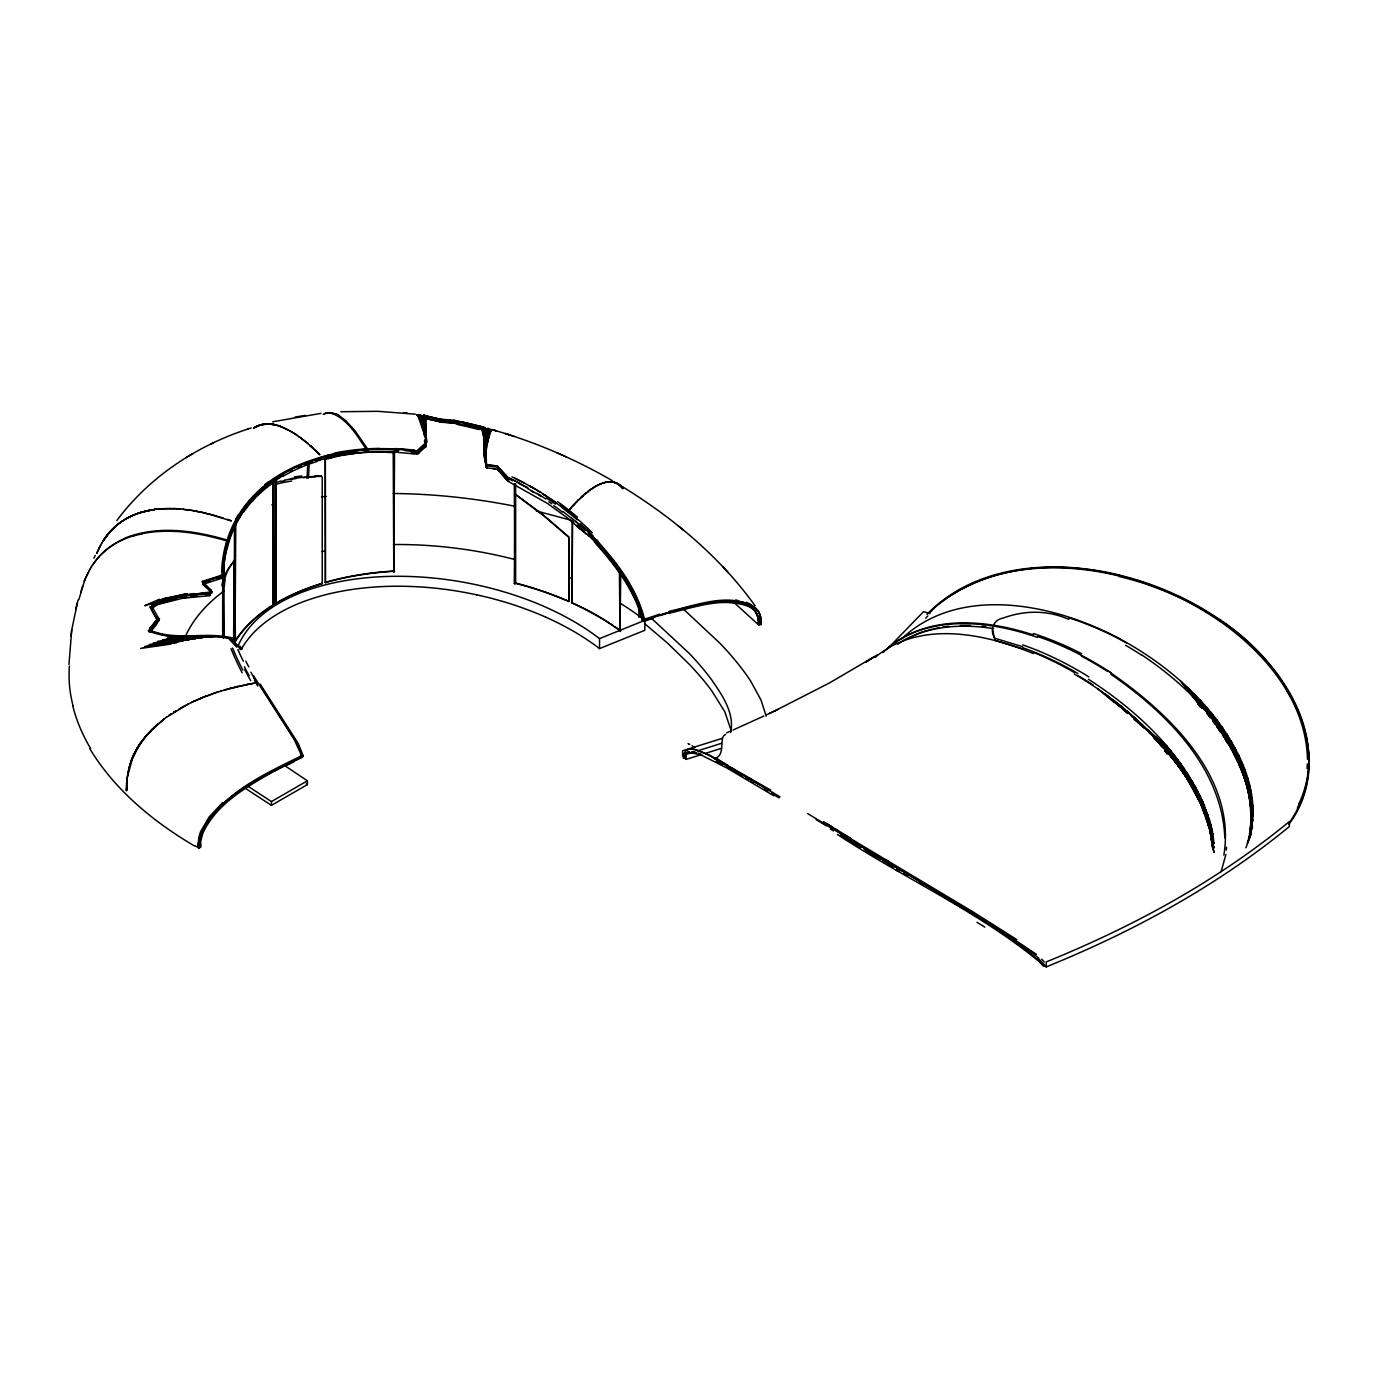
<?xml version="1.0" encoding="UTF-8"?>
<svg xmlns="http://www.w3.org/2000/svg" width="1378" height="1378" viewBox="0 0 1378 1378"><rect width="100%" height="100%" fill="white"/><g stroke="black" fill="none" stroke-linecap="round" stroke-linejoin="round"><path stroke-width="1.5" d="M398.483 452.552A214.52 160.985 13 0 1 414.416 454.034L418.412 453.62A125.295 84.575 44.6 0 1 426.078 446.627L425.819 419.015M211.678 593.47L211.678 591.765L164.86 598.362L144.793 605.734L159.366 599.258M152.855 607.595L158.263 604.374L182.706 598.241L209.887 595.658L209.887 590.938L203.324 585.013L202.325 581.378L220.308 575.642L222.22 574.213L222.254 571.698M418.412 453.62L418.43 451.605L426.181 444.526L425.354 417.224L426.233 416.053L440.219 419.153L454.947 420.324L454.361 423.27L439.634 422.081L439.237 421.082L444.25 421.616M222.702 802.496L209.06 817.102L200.585 831.726A30.161 18.258 -56.3 0 0 198.828 837.497L198.019 846.109L199.173 848.073L201.584 837.824A28.197 17.587 -55.8 0 1 203.169 832.501C217.173 803.064 247.609 786.338 274.773 770.836M1245.901 847.797L1251.379 833.277L1247.331 843.336L1252.481 826.404L1248.537 838.823C1262.351 797.087 1241.647 753.318 1217.015 720.091C1191.247 686.33 1157.382 659.201 1120.125 639.048M758.623 620.927L760.897 624.544L758.692 624.923L760.156 620.755L758.141 620.289L757.642 616.672A27.663 19.688 -45.1 0 0 756.505 613.554M992.711 629.763L994.348 638.117M68.952 664.523L71.742 629.798L77.995 600.067M293.703 761.345L302.316 757.366L301.369 754.679M689.379 751.716L686.037 753.68L685.124 758.279L683.471 758.244C683.281 730.943 734.818 774.04 744.327 775.676M307.036 478.39L307.759 464.179M418.481 415.295L417.534 415.622L418.326 416.793L419.48 414.692L419.136 418.309L420.014 414.744L419.98 420.152L420.548 415.036L422.305 417.31L423.649 430.866L423.666 415.26L425.63 438.187L418.326 416.793L418.981 414.881L416.759 414.795L420.014 414.744L422.288 416.845L424.424 415.381L426.663 442.355L417.276 451.915L416.879 453.948L423.89 447.35M308.465 478.045L309.189 463.835M1226.351 850.071L1226.472 847.16M319.61 454.706L317.181 452.191M426.06 446.61L426.181 444.526M638.152 604.684L642.82 619.721L644.06 620.444C671.844 611.04 700.42 601.824 730.013 601.204C743.827 599.912 763.963 606.647 760.622 624.045L758.313 624.596L757.952 617.361L755.333 611.419L748.667 605.493M152.717 608.318L152.837 606.527L157.299 601.531L182.206 595.279L209.818 592.643L209.869 593.66L182.327 596.295L157.505 602.548L151.167 606.854L157.299 601.531M240.805 685.934L254.792 683.144L251.141 683.643M1307.085 768.493L1307.36 763.912M231.142 520.746L227.181 519.368M758.692 624.923L758.176 622.701L760.604 622.15L760.156 620.755M227.456 543.121L228.214 540.348C198.794 531.667 166.945 526.344 136.732 534.216A120.334 91.895 34.3 0 0 130.927 535.921A117.785 89.915 34.2 0 0 125.346 537.937M228.007 542.277L228.214 540.348M426.767 417.379L424.045 415.243L424.631 434.363L423.304 415.433L422.305 417.31L422.684 427.68L421.702 416.311L422.96 415.76L422.305 417.31L424.872 423.632L424.424 415.381L440.15 419.325L462.405 422.081A303.315 194.522 19.1 0 1 479.682 426.25L483.902 427.301L486.52 430.591C491.257 442.166 481.732 453.758 487.002 465.351L486.434 467.349L484.608 457.996M127.258 778.26L126.552 790.61L127.052 778.139L132.099 759.674A81.319 61.528 -34.3 0 1 135.165 753.111M70.898 636.36L71.742 629.798M198.001 844.731L200.154 836.739A30.919 18.775 -56.3 0 1 202.256 830.951C222.53 792.626 265.282 773.713 302.368 755.351M760.897 624.544L760.449 622.288M127.138 778.277L127.62 775.848M1249.519 834.258L1253.239 812.417L1249.519 834.258L1253.102 819.445M210.903 592.023L211.213 590.266L202.325 581.378L203.393 584.186L221.014 578.553L223.977 575.797L223.977 574.213L220.893 576.607L203.083 582.308M1225.903 854.498L1221.115 871.671M127.499 775.866L128.912 768.631A87.262 66.178 -34.2 0 1 131.099 761.758M200.688 839.047L201.154 836.48M426.836 418.843A224.993 134.596 33 0 1 439.668 421.702L453.31 422.874L453.827 420.273M78.856 599.654L84.713 580.155M127.827 773.334L128.343 770.974M75.773 609.042L77.237 602.927M485.177 455.894L485.004 436.085L486.52 430.591L484.315 427.731L486.882 429.729L488.174 439.668L490.878 431.073L488.225 428.472L484.884 429.368C483.161 423.339 489.121 441.115 487.605 442.304L486.52 430.591L487.898 428.472L490.361 432.175L488.225 428.472L490.878 431.073M583.48 531.684L567.305 517.835L547.342 503.349L507.793 481.146L497.045 469.071L486.589 467.848L485.383 433.915L483.385 427.077L478.287 425.699L482.197 428.558M486.589 467.848L487.071 465.867C481.611 453.465 486.262 439.616 481.611 427.163L477.546 428.61L481.732 429.591L483.644 436.24L484.04 455.894L486.589 467.848L486.331 463.869M1223.871 855.135C1236.841 776.003 1166.529 710.738 1107.12 670.397M730.667 732.545C734.818 713.012 722.055 694.908 711.53 679.647A434.466 250.848 0 0 0 708.189 675.254A470.156 271.449 0 0 0 704.675 670.828A505.64 291.929 0 0 0 700.989 666.418A539.487 311.462 0 0 0 697.147 662.008A575.642 332.339 0 0 0 689.086 653.241L651.846 618.688M479.699 426.233L479.027 428.816L483.006 429.867M200.861 843.164L199.19 846.712L198.019 846.109L200.344 845.11L198.863 843.853M497.045 469.071L497.561 467.108L487.071 465.867M80.837 592.282L82.611 586.063M488.105 439.72L488.639 437.739M201.808 833.914L202.652 831.296M759.95 616.827L759.089 622.322L760.604 622.15L758.141 620.289M201.739 833.156L202.221 831.812M209.869 593.66L211.213 590.266M84.161 580.999L89.897 569.355M96.822 553.319L100.628 545.395L99.095 547.962M1297.318 808.249L1299.23 804.011M158.556 619.652L149.41 632.295L148.462 630.797L157.815 618.05M1298.731 804.27C1332.492 732.252 1275.839 655.239 1216.498 617.413A424.338 350.753 -62.6 0 0 1200.961 607.767M232.314 637.928C205.632 631.469 177.607 640.891 151.735 630.935L151.373 628.506L157.85 618.86L150.047 627.834L150.736 631.779C176.487 641.7 204.34 632.812 230.953 638.582M439.634 422.081L440.219 419.153M93.859 558.159L95.237 555.437M132.891 757.435A81.319 61.752 -34 0 1 134.923 753.077L136.06 750.924M100.508 545.533L101.886 542.88M240.013 517.181L238.842 519.161A192.093 141.676 15.1 0 0 232.675 531.581A200.31 147.877 16.1 0 0 227.525 547.083M89.346 570.182L91.396 566.858M152.493 608.628L154.646 605.028L153.836 603.392L170.51 597.621L187.115 593.66L164.86 598.362L149.272 604.511L170.51 597.621L194.022 593.573L153.836 603.392L151.632 607.009M101.886 543.087L103.333 540.538A130.686 95.065 41.2 0 1 108.07 533.958A124.209 90.328 41.2 0 1 113.461 528.17A119.714 87.055 41.4 0 1 148.945 510.36M426.646 419.446L427.266 416.432L424.424 415.381M241.098 513.426L242.356 511.479M90.827 567.684L92.963 564.429M242.494 512.358L241.512 513.822A191.749 141.038 14.2 0 0 238.101 519.282M92.412 565.273L96.339 559.847A121.04 92.274 34.3 0 1 101.92 553.525M1289.636 822.253C1341.087 748.736 1280.214 655.859 1213.829 616.397C1134.266 565.411 1018.962 543.173 938.607 604.012M1288.826 824.233C1304.742 803.563 1311.391 776.572 1308.445 750.769M116.768 520.608C149.203 476.96 196.572 445.731 247.988 428.989M515.63 483.988L515.63 583.428L514.304 583.514L515.045 483.661L514.872 583.152L516.647 583.617A269.675 155.697 0 0 1 549.322 593.815A273.481 157.884 0 0 1 559.175 597.587A268.486 155.008 0 0 1 564.015 599.585L569.08 601.394L569.08 537.11L542.863 514.649L515.079 494.082L544.31 516.25L568.769 537.334L568.769 601.618M155.473 623.614L159.486 618.446L156.162 625.009L152.062 629.832L151.373 628.506M233.537 561.053L234.105 560.381L233.623 641.304M202.6 583.566L204.581 581.223L221.169 576.107L223.15 574.126M145.672 736.593L154.284 727.205M212.401 815.345L213.59 813.933M571.353 507.586L567.581 511.548L578.002 500.214M150.805 731.046L145.758 736.73A79.011 59.96 -34.1 0 0 135.096 753.111M571.129 507.517L576.538 501.971M925.723 618.171L927.825 615.88M573.093 505.674L574.815 503.848M926.912 614.381C976.158 563.723 1054.79 559.192 1119.883 575.177M152.424 729.014L148.876 732.717A79.562 60.735 -33.7 0 0 135.75 750.855M223.047 575.866L217.362 578.846M928.341 613.589C977.639 564.567 1054.704 560.209 1118.919 575.952M900.885 639.564C952.611 589.646 1034.258 600.825 1094.821 626.869A458.512 353.526 86.1 0 1 1120.159 638.91M576.538 502.074L578.226 500.283M152.596 729.203L166.6 716.956M578.002 500.317L583.17 495.753L581.327 497.148M578.226 500.386L581.55 497.217M883.005 652.621L885.227 650.485M929.53 612.607L933.561 608.714M886.709 649.658L923.587 611.643L929.943 613.606M156.196 725.414L154.37 727.343A84.971 64.404 -34.1 0 0 149.013 732.889M221.824 805.441L226.612 801.186M419.274 450.64L421.857 448.263M154.887 624.303L159.331 620.221L157.712 620.617M581.327 497.045L584.565 494.168M156.265 725.483L158.16 723.657M886.381 649.469C924.759 616.035 981.136 619.876 1026.748 633.914A436.206 308.224 73.3 0 1 1037.548 637.394M582.946 495.684L586.391 492.911M886.054 649.658C926.137 614.002 985.77 619.222 1033.259 634.913M874.927 657.564C919.384 619.79 984.254 633.294 1033.466 653.568M158.332 723.881L164.413 718.593M584.565 494.271L587.958 491.653M586.373 493.014L587.958 491.774M265.661 487.416L268.589 485.142M686.382 750.097L689 748.874L694.598 749.322L709.756 755.265L770.595 790.076M231.814 796.897L233.64 795.485M587.734 491.584L590.817 489.293M587.734 491.705L592.557 488.329M270.071 481.732L268.262 483.092A178.658 130.738 12.8 0 0 247.627 503.073M572.111 603.116L572.421 520.918L572.111 603.116L575.418 604.632A278.563 160.83 0 0 1 586.683 610.178L588.251 611.005A283.11 163.448 0 0 1 606.217 621.375M166.755 717.163L188.683 703.658M168.857 715.354L171.148 713.787M590.817 489.414L595.296 486.417M198.07 847.453L199.793 846.281M194.815 845.627L198.535 847.814L200.413 846.54M199.173 848.073L200.878 846.902L200.757 844.249M273.74 481.077L276.1 479.992L276.1 604.098L274.773 604.201L275.514 479.665L276.1 604.098M592.54 488.449L594.039 487.364M874.031 656.944L865.591 662.267L873.084 657.564M897.75 644.249L901.505 641.838M173.559 712.323L175.988 710.859M173.645 712.46L176.04 710.962M877.39 654.86L829.349 683.006L774.557 711.031L778.122 709.291M192.558 453.758L186.047 457.668M593.815 487.416L596.95 485.676M729.72 731.494L726.654 732.838M274.773 480.078L276.1 479.992M235.759 524.381L235.018 642.234L235.173 524.036M393.212 452.018L394.539 451.915L393.798 571.991L393.212 452.018L394.539 451.915M274.773 604.201L275.514 603.771A179.674 103.729 0 0 1 290.293 595.916A177.9 102.713 0 0 1 295.994 593.281A182.361 105.279 0 0 1 307.949 588.423A184.084 106.278 0 0 1 322.245 583.6L322.228 477.201M393.212 571.646L394.539 571.56M178.503 709.481L183.463 706.483M514.304 583.514L515.63 583.428M620.737 572.352L619.411 572.438L619.997 631.434L620.737 574.454M300.387 756.16L303.298 755.867L298.199 743.552L260.166 684.039M307.397 780.809L307.397 784.599L271.432 805.355L271.432 801.583L307.397 780.809L284.798 765.668M619.411 631.09L620.737 631.003M902.797 641.097C929.995 625.302 963.033 623.838 993.452 628.592M903.71 640.305L918.609 633.225M595.279 486.537L598.155 484.867M181 708.034L194.126 701.04M596.708 485.728L598.379 484.935M282.679 766.736L285.384 765.376M598.138 484.987L601.152 483.695L599.757 484.401M598.362 485.073L599.774 484.281M769.269 713.528L775.452 710.583L766.616 714.769M211.006 443.957L214.227 442.441M191.508 702.556L196.916 699.783M763.946 716.009L732.993 730.047M260.528 686.072L295.684 740.623L302.678 756.298C264.266 777.14 205.288 798.413 198.535 847.814M194.246 701.281L202.773 697.612L196.951 699.886M668.967 611.332C696.648 605.614 732.493 589.973 757.452 609.972A30.936 22.186 -42.1 0 1 759.278 612.952A30.867 22.255 -40.2 0 1 760.501 616.362L761.018 620.134L759.02 621.03L758.089 616.362M1046.229 966.908C1133.284 931.562 1216.567 886.312 1289.377 826.524L1289.377 821.564C1216.567 881.352 1133.284 926.567 1046.229 961.93L1046.229 966.908L1041.906 963.584M599.533 484.333L602.496 483.196M199.758 698.56L205.58 696.217M644.835 620.307L599.533 638.617L599.533 648.59L644.835 630.28L644.835 620.307A334.906 193.351 0 0 0 627.283 607.75A336.335 194.177 0 0 0 619.755 602.978M202.687 697.475L217.776 691.911M205.701 696.458L211.695 694.236M204.667 582.963L210.024 581.034M489.397 430.677L492.308 429.643L496.476 430.901L492.756 429.815L489.397 430.677L488.535 428.696L491.843 429.815L489.121 429.798L492.308 429.643M920.039 632.726L922.915 631.71M653.516 618.154L643.853 621.461L643.095 620.668L643.026 618.705L643.784 619.48L659.786 614.14M211.592 693.995L221.014 691.05M247.696 429.092L251.158 427.938M153.957 604.89L159.659 603.03M602.255 483.247L603.822 482.765M602.479 483.316L603.788 482.886M642.096 619.997L644.783 620.169L642.096 619.997C635.947 594.366 620.152 572.214 603.461 552.285A280.061 266.23 -33 0 0 596.312 544.155M721.865 738.47L682.644 750.752L682.644 755.73L686.037 759.381L701.833 754.507M721.469 743.345L697.888 750.769M721.469 748.306L705.777 753.284M693.926 751.975L686.037 754.421L686.037 759.381M924.38 631.262L927.308 630.366M220.945 691.015L247.73 684.349M668.916 613.331C695.253 607.164 725.328 595.658 751.527 607.784M158.659 603.891L176.728 598.724M224.114 689.965L230.643 688.139M320.023 457.823L322.521 457.117M603.598 482.696L607.612 482.059A103.264 40.875 -72.6 0 1 610.316 481.887M928.806 629.97L931.804 629.195M230.643 688.259L234.053 687.433M484.884 429.368L487.571 428.679L489.845 433.588L487.898 428.472M164.189 601.824L170.321 600.291M280.423 481.111L275.617 482.662M233.967 687.295L237.326 686.468M272.637 421.806L320.971 413.366M366.755 452.105L368.202 451.76M237.326 686.571L240.719 685.693M933.319 628.85L939.469 627.61M604.908 482.334L606.182 482.059A105.331 41.736 -72.7 0 1 609.868 481.663M693.461 606.044L696.079 605.493M284.436 480.216L287.175 479.682A187.029 100.611 25.2 0 1 291.326 478.907M180.621 597.966L184.514 597.208M247.627 684.332L251.244 683.677M142.21 533.613C170.717 527.981 200.137 533.028 227.646 541.175A214.847 158.453 17.4 0 0 222.53 574.04M337.524 455.894L339.556 455.515M143.553 511.841A123.589 89.846 41.5 0 1 149.048 510.566L151.821 509.894M140.677 512.599A122.9 89.312 41.4 0 1 148.876 510.549L154.715 509.464A127.413 92.636 41.5 0 0 148.979 510.411M760.983 623.132L758.176 622.701M758.038 624.113L760.26 623.717M295.202 417.052L305.451 415.381M606.406 482.128L607.646 481.938M418.43 451.605L411.574 451.777M942.604 627.093L948.942 626.284M708.413 603.323L710.738 603.013M180.811 598.173L186.926 597.346M191.008 596.795L197.123 595.968M148.462 630.797L172.009 637.101L193.299 635.964L167.169 638.393L216.088 636.326L193.299 635.964L157.867 641.304L216.088 636.326L231.521 638.255M170.975 644.043L140.711 648.435L181.741 638.083L209.18 636.929L187.442 636.963L162.466 639.788L202.411 637.687M358.452 452.914L354.18 453.362A198.518 145.792 12.5 0 1 358.435 453L362.776 452.535A195.745 143.846 12.5 0 1 375.936 451.915M190.974 596.433L197.261 595.83M205.649 595.02L209.835 594.624L209.887 595.658M157.505 509.119L166.841 508.534M157.54 509.223L160.554 508.964M303.108 477.58L309.24 477.184M719.574 602.1L738.022 602.548M160.503 508.844L163.724 508.637M340.866 411.729L377.761 411.316L415.329 414.158M481.611 427.163L483.385 427.077L478.166 426.715M163.603 508.775L169.994 508.516M960.345 625.509L970.388 625.526M166.721 508.671L176.453 508.603M440.615 420.135L454.964 421.341A295.323 189.165 19 0 1 464.179 423.39M414.778 451.123L416.862 451.14A127.482 86.108 43.9 0 1 424.682 443.974L424.579 440.047M169.873 508.637L173.094 508.706M416.845 453.155L414.399 453.086A218.671 164.43 13 0 0 411.178 452.621M395.486 449.452L392.299 449.314A205.873 152.407 12.6 0 0 379.708 449.159M173.06 508.585L176.47 508.723M179.795 508.947L176.332 508.74L183.136 509.154M407.492 413.331L403.599 413.021L406.631 413.262M982.342 626.318L985.787 626.663M735.645 600.05L737.351 600.24M183.016 509.274L186.564 509.653M183.033 509.395L189.923 510.256M691.911 751.647L696.803 752.612M186.426 509.671L193.523 510.583M735.335 601.583L738.436 602.048M189.906 510.153L204.34 512.754M197.088 511.221L193.42 510.704L200.585 512.185M739.573 602.806L747.582 605.235M453.31 422.874L457.565 423.752M458.96 424.235L454.361 423.27L454.344 422.254A300.266 192.679 18.9 0 1 457.41 422.891M234.863 526.499L235.328 641.442A191.197 110.395 0 0 1 241.512 632.76L242.494 631.555A186.047 107.415 0 0 1 250.038 623.321A182.774 105.52 0 0 1 265.661 610.299L268.589 608.284A180.931 104.452 0 0 1 273.12 605.338L272.758 481.645L273.12 605.338M200.585 512.082L211.799 514.735M276.375 425.13L274.274 424.648A129.05 56.98 69.3 0 0 270.674 424.097M536.404 510.962L572.352 520.591M204.237 512.995L207.94 513.891M1068.673 619.342C1047.676 609.972 1024.595 610.213 1003.167 618.067C993.193 619.704 989.37 630.228 994.864 638.272L1022.665 646.713M207.923 513.787L231.142 520.867M301.644 755.437L303.298 755.867M211.781 514.631L219.395 516.939M276.341 425.01L278.253 425.664M276.134 425.079L280.165 426.284M492.756 429.815C534.561 441.683 574.781 458.977 612.4 480.698M509.36 434.845L505.054 433.484L514.252 436.43M219.291 516.957L223.27 518.162M477.666 427.593L481.559 428.868M332.287 413.469C348.445 419.997 357.522 436.499 366.841 450.244L368.288 449.9L354.973 430.711L345.861 420.772L338.885 415.45M278.218 425.544L280.147 426.164M301.024 755.747L302.678 756.298M725.638 734.491C718.196 736.73 726.619 755.799 714.338 758.52L748.254 778.002A475.651 2.188 31.1 0 0 759.829 785.064M1022.855 648.883L995.226 640.477L994.864 638.272M698.698 753.198L700.73 753.921M746.394 602.255L747.703 602.754M281.904 427.094L279.958 426.37L290.224 430.952M281.87 426.973L284.092 427.852M569.08 601.394L567.495 600.705A271.035 156.489 0 0 0 562.706 598.672L559.468 597.363A273.223 157.747 0 0 0 551.183 594.159A271.638 156.834 0 0 0 546.239 592.368A273.223 157.747 0 0 0 534.337 588.389L530.875 587.321A267.866 154.646 0 0 0 515.079 582.894M545.826 617.189L542.243 615.621A277.667 160.296 0 0 0 527.516 609.731A274.239 158.315 0 0 0 519.988 606.975A265.782 153.44 0 0 0 488.673 597.621A254.861 147.119 0 0 0 476.599 594.814M556.66 452.656L566.341 456.945M283.868 427.817L286.107 428.782M512.823 480.801L507.121 477.666A223.736 187.287 -35.5 0 0 499.577 468.658L496.7 466.47M748.96 603.288L755.902 608.215A31.591 22.634 -42.8 0 1 757.969 611.143M285.866 428.747L287.933 429.902M424.82 415.674L427.008 416.845M718.748 762.551L722.572 764.601M287.916 429.781L292.119 432.261M748.719 605.786L754.162 609.92L756.539 613.52M275.617 603.805L280.423 600.619A176.728 102.041 0 0 1 284.436 598.465L287.175 597.053A176.746 102.041 0 0 1 295.581 593.108M726.55 766.788L730.702 769.131M514.304 484.091L514.89 583.859M736.524 772.455L742.604 776.003M306.192 783.893L307.397 784.599M271.432 801.583L247.851 786.132M271.432 805.355L243.975 787.424M290 430.901L296.614 434.828M745.739 777.847L748.943 779.724M750.579 780.706L753.869 782.67M903.606 873.015L906.862 874.944M919.781 882.626L922.967 884.538M748.271 777.743L780 796.88M748.254 778.002L769.251 790.627M882.299 860.303L893.788 867.175M896.734 868.691L900.265 870.793M903.779 872.894L907.292 874.996M944.912 897.595L949.476 900.316M1074.289 673.945C1108.36 693.909 1139.606 719.006 1165.357 749.029C1187.147 776.934 1211.848 806.612 1213.811 843.474L1209.695 831.434L1214.052 848.004L1210.918 838.289L1214.104 852.5L1211.71 845.076M873.91 853.809L822.011 822.477M874.668 854.498L994.279 926.119L1036.359 954.334M958.451 905.673L962.843 908.326M869.156 852.448L872.446 854.412M875.736 856.375L880.663 859.321M860.974 847.522L847.935 839.684M864.247 849.485L867.52 851.449M843.904 834.62L972.868 911.805L1016.757 939.572M848.021 838.496L980.344 917.662L1029.452 950.527M764.153 788.836L767.718 790.989M954.61 903.296L957.813 905.225M841.476 835.774L844.714 837.738M837.445 834.465C905.587 879.371 982.135 913.114 1044.558 966.064L1042.957 965.806L1037.462 959.501M536.938 493.272L539.952 495.098M968.596 911.788L974.229 915.181M771.318 793.177L779.138 797.914M830.297 829.005L833.466 830.934M773.902 795.829L726.637 767.873L701.368 755.11L687.76 751.923L684.401 753.8L683.471 758.244M622.115 486.503C673.015 517.766 720.108 556.936 755.041 605.734M981.498 919.608L985.046 921.779M538.367 494.788L541.141 496.493M509.326 481.301L506.536 479.561A221.152 185.444 -35 0 0 501.609 473.532M292.102 432.141L294.255 433.588M982.032 920.039L984.891 921.813M986.286 922.692L989.06 924.431M606.217 621.375L607.629 622.27A278.563 160.83 0 0 1 617.241 628.781L620.272 630.504A281.698 162.638 0 0 0 614.933 626.697M993.125 927.015L995.76 928.703M1088.413 679.216C1136.988 710.548 1181.876 752.285 1204.716 806.388L1180.963 769.182L1202.753 801.703L1176.054 762.396L1200.617 797.018L1170.852 755.678L1198.326 792.333L1165.357 749.029L1195.863 787.665L1159.587 742.466L1193.262 783.014L1153.575 735.99L1190.489 778.363L1165.426 750.063M294.237 433.467L296.632 434.931M1141.845 654.963C1199.36 693.461 1257.029 755.385 1250.259 829.659L1252.912 805.32L1250.793 824.991L1252.137 798.172L1251.103 820.306L1250.914 790.989L1251.19 815.569L1249.26 783.789L1251.086 810.815L1247.193 776.589L1250.759 806.027L1244.713 769.389L1250.225 801.221L1241.854 762.206L1249.501 796.398L1238.598 755.058L1248.571 791.575L1234.981 747.944L1247.452 786.735L1231.002 740.882L1246.143 781.894L1226.678 733.871L1244.644 777.037L1239.408 765.479M1110.926 674.307C1165.771 712.185 1221.907 767.219 1224.818 837.91M1008.145 936.816L1031.364 953.989M301.317 756.677L302.316 757.366M296.408 434.897L303.298 439.823M553.784 505.657L556.66 507.707A288.105 256.015 4.9 0 1 562.293 511.961M1220.271 621.478C1265.469 653.155 1306.189 701.626 1307.446 759.295M298.595 436.43L301.041 438.083M300.817 438.049L305.365 441.718M496.132 468.468L498.974 470.656M303.281 439.703L307.88 443.458L305.365 441.615M645.3 624.182L667.417 643.009L689.086 664.075A575.642 332.339 0 0 1 697.147 672.843A539.487 311.462 0 0 1 700.989 677.253A505.64 291.929 0 0 1 704.675 681.662A470.156 271.449 0 0 1 708.189 686.089A434.466 250.848 0 0 1 711.53 690.481L724.845 711.823L731.27 730.926M751.716 607.681L755.592 611.556A28.438 20.308 -44.4 0 1 758.003 616.414M733.113 601.686L758.313 624.596M677.942 525.604L683.522 530.22M496.907 468.055L499.456 470.156M1097.801 688.845L1114.32 702.573M572.111 521.142L573.782 522.52M760.156 619.394L761.018 620.134M683.23 608.955L720.091 643.388A619.652 357.763 0 0 1 726.55 650.347A594.951 343.501 0 0 1 730.719 655.032A553.181 319.386 0 0 1 734.732 659.752A526.706 304.09 0 0 1 738.608 664.506A469.743 271.208 0 0 1 744.086 671.637L745.825 674.031A399.344 230.557 0 0 1 750.7 681.18L761.052 700.058L766.168 716.147M1128.151 713.459L1105.38 694.185L1119.763 706.656M1131.39 716.216L1167.166 746.514L1134.128 719.058L1170.887 750.976L1135.403 719.643M508.361 479.372L497.561 467.108M307.673 443.527L312.582 447.592L310.222 445.576M1122.967 709.429L1127.755 713.58M1127.342 712.529L1112.821 699.714L1122.312 708.292M126.552 790.61L126.673 782.997L126.414 790.49M579.793 527.481L584.668 531.908M309.998 445.662L314.752 449.986M309.998 445.542L314.976 449.917M1139.709 724.018L1142.862 726.878M1149.2 732.596L1174.487 755.471L1146.513 729.72M1127.876 712.564L1120.107 705.398L1127.927 712.788M1134.094 718.282L1143.413 726.861M416.759 414.795L418.016 415.967M1134.18 718.679L1143.568 727.532M1154.506 737.867L1177.966 760.001L1153.352 736.369M497.441 466.091L509.033 478.424M314.976 449.814L319.834 454.637M314.752 449.883L317.164 452.311M1145.669 728.979L1127.204 711.255L1143.74 727.532M1160.31 745.274L1163.359 748.202M1037.841 957.641L1044.731 965.513L1043.422 963.618M1154.247 737.902L1181.308 764.549L1154.764 737.936M590.525 534.354C614.399 558.434 636.567 586.683 644.783 620.169M1144.429 727.584L1134.111 717.249L1142.999 726.395M1153.386 737.092L1184.512 769.131L1140.829 723.364L1151.043 734.388M728.084 572.421L723.192 567.15M1041.751 959.157L1044.248 962.016M1153.972 737.54L1161.275 745.412M1165.65 750.132L1187.578 773.747L1147.306 729.617L1162.636 746.928M1197.568 704.003L1200.204 706.914M322.228 583.6L322.004 583.342A185.823 107.277 0 0 0 315.545 585.409A186.771 107.828 0 0 0 309.24 587.596L306.14 588.75A182.154 105.159 0 0 0 295.684 593.057M599.327 545.464C618.584 567.236 636.55 591.937 643.25 620.668M422.288 416.845L421.117 415.553L420.858 422.323L420.548 415.036M325.294 582.377L325.518 582.636A187.804 108.431 0 0 1 331.461 580.982A189.251 109.258 0 0 1 337.524 579.466L339.556 578.984A193.575 111.756 0 0 1 354.18 575.97L362.776 574.557A199.965 115.442 0 0 1 375.918 572.817A205.167 118.456 0 0 1 387.115 571.767A214.658 123.934 0 0 1 393.901 571.302L393.85 571.009A213.831 123.452 0 0 0 387.046 571.474A202.704 117.027 0 0 0 354.025 575.694A193.643 111.807 0 0 0 331.254 580.724A190.285 109.861 0 0 0 325.294 582.377L325.294 458.323L325.518 582.636M603.874 549.426C621.444 570.234 637.893 593.539 644.06 620.444M607.56 556.04L609.696 558.641M1202.339 708.344L1180.963 681.387L1201.84 708.206M1217.032 726.878L1226.386 738.677M1222.717 735.025L1229.245 743.414L1220.426 731.546M611.815 561.294L617.981 569.51M615.914 566.944L614.554 565.135A259.047 244.095 -63 0 0 613.055 563.464M1204.027 709.532L1187.647 687.501L1202.822 708.292M1206.56 712.908L1210.332 717.99M1212.864 721.383L1215.379 724.776M1225.61 739.486L1231.949 748.151L1225.834 739.383M238.807 645.955L240.685 648.538M617.241 568.769L618.567 570.613M1209.953 716.577L1194.071 693.771L1209.522 716.388M1220.942 732.373L1217.291 727.102L1220.839 732.545M1227.35 742.484L1234.481 752.939L1223.061 735.352M619.979 572.352L623.872 578.174M1219.651 730.064L1200.238 700.179L1215.12 723.553M1225.421 739.745L1227.695 743.345M1231.14 748.736L1236.858 757.728L1231.364 748.616M625.767 581.171L636.498 600.929M1223.681 735.852L1206.129 706.707L1220.994 731.925M1225.886 739.504L1229.176 744.964M1223.13 735.525L1226.317 740.933M1232.69 751.733L1239.063 762.534L1211.727 713.339L1227.936 743.155M1287.345 691.308L1289.963 695.769M253.483 675.685L294.461 740.038L302.058 756.591M240.185 646.265L241.891 649.296M1234.016 754.334L1241.096 767.374L1217.015 720.091L1242.956 772.197L1222.01 726.947L1237.668 761.621M150.047 627.834L151.735 630.935M486.158 431.641L483.902 427.301L485.779 432.916L487.002 445.249L486.279 433.588M238.876 646.954L240.237 649.675M1294.734 704.795L1296.87 709.343M1298.851 713.907L1300.66 718.506M1208.041 824.544L1213.346 838.909L1200.634 803.718L1185.58 776.038L1206.491 811.056L1189.851 782.911L1208.11 815.742L1193.796 789.835L1209.54 820.41L1197.396 796.777L1210.78 825.06L1200.634 803.718L1211.83 829.694L1203.494 810.677L1212.692 834.31L1205.974 817.619L1213.811 843.474M1304.191 729.238L1305.052 732.321M1207.972 820.668L1209.178 825.198M425.216 440.426L426.25 444.526L425.027 434.363M1306.172 736.937L1306.792 740.02M482.8 429.988L484.367 438.48M393.85 451.829L393.901 452.105A210.266 156.351 12.8 0 0 387.097 451.984A198.518 145.792 12.5 0 0 364.929 452.484M1307.119 741.553L1308.256 749.236M426.663 442.355L424.045 415.243M685.107 754.076L685.211 755.506M150.736 629.16L150.908 632.295M486.176 463.197L486.365 466.832M643.784 619.48L643.853 621.461M424.476 436.137L423.58 417.207L426.233 416.053L426.749 417.034A224.872 134.097 33.2 0 1 440.615 420.187M638.892 608.318L638.892 617.361M620.152 574.109L620.152 630.659M619.876 572.49L619.997 631.434M393.953 451.588L393.798 571.991M275.359 480.422L275.359 604.529M235.328 641.442L234.863 524.381A189.682 139.574 14.5 0 1 235.672 522.813M234.432 526.568L234.432 641.89M234.105 560.381L234.105 641.407M224.011 568.528L224.011 636.843M223.598 637.945L223.098 586.15L223.098 637.928M223.27 575.16L223.27 637.273M222.685 576.9L222.685 636.929M1205.027 611.591A416.053 343.863 -62.8 0 1 1220.219 621.547M1205.044 611.574A431.762 356.799 -63.2 0 0 1189.025 602.479A442.958 366.014 -64.1 0 0 1177.949 596.932A450.399 372.181 -64.5 0 0 1148.959 585.168M1200.979 607.715A442.252 365.463 -63.4 0 0 1173.367 593.625A452.501 373.955 -65 0 0 1155.97 586.425A452.639 374.213 -66.8 0 0 1138.09 580.293A445.921 368.942 -68.8 0 0 1119.849 575.298M1118.781 576.435A445.215 368.115 -67.5 0 1 1148.994 585.099M1037.617 636.447A450.158 322.331 75.2 0 1 1111.305 672.929M1081.299 656.083A449.039 321.367 75.2 0 1 1106.947 671.052M1033.328 633.553A452.191 323.038 74.9 0 1 1081.713 653.775M1030.882 953.783A68.762 10.163 31.4 0 1 1037.014 959.277M888.655 861.371A435.362 9.181 30.3 0 1 885.589 859.545M855.859 842.613A445.507 11.472 30.2 0 1 840.459 833.311M851.328 838.599A450.365 10.318 30.3 0 1 836.033 829.349M855.325 844.163A456.549 9.181 30.4 0 1 840.546 835.24M826.524 825.887A457.272 11.196 30.2 0 1 816.12 819.565M837.531 830.245A460.338 9.25 30.4 0 1 827.523 824.165M716.198 761.276A471.672 8.096 30.5 0 1 722.089 764.532M731.132 767.735A472.275 8.768 30.5 0 1 734.922 769.837M833.225 827.541A468.244 6.649 30.7 0 1 823.476 821.632M728.29 765.686A473.464 4.013 30.9 0 1 715.923 758.038M895.614 869.862A471.844 3.324 31 0 1 897.078 870.741M977.054 922.313A471.328 1.929 31.6 0 1 984.874 927.118M688.001 743.5A471.862 6.253 30.7 0 1 688.655 743.862M689 744.051A471.862 6.253 30.7 0 1 689.689 744.43M692.032 745.705A471.862 6.253 30.7 0 1 692.669 746.066M693.875 746.721A471.862 6.253 30.7 0 1 694.96 747.324M1077.562 675.358A438.893 300.111 70.7 0 1 1093.322 685.176M1022.872 647.763A449.659 307.173 70.6 0 1 1077.872 673.446M1029.555 950.562A67.866 10.783 30 0 1 1037.944 957.676M826.145 824.819A470.415 6.494 30.7 0 1 807.715 813.606M866.176 850.726A474.566 1.946 31.6 0 1 875.633 856.513M1033.517 652.38A454.757 308.655 70 0 1 1074.495 672.585M1022.7 644.87A451.278 309.378 70.9 0 1 1088.878 676.891M1125.654 645.335A441.494 340.177 86.1 0 1 1141.742 655.239M1068.915 617.826A454.843 350.115 85.8 0 1 1126.394 642.923M128.86 768.631A87.227 66.092 -34.2 0 1 130.996 761.758A83.645 63.629 -33.9 0 1 132.701 757.28M130.135 764.153A83.92 63.819 -33.9 0 1 132.684 757.4M130.772 761.741A80.165 61.097 -33.7 0 1 140.763 742.363M132.753 757.297A79.476 60.494 -33.8 0 1 147.153 734.526M96.822 553.112A151.029 109.827 41.4 0 1 99.216 547.841M103.195 540.641A130.686 95.065 41.2 0 1 107.966 534.096A124.209 90.328 41.2 0 1 113.358 528.291A118.904 86.469 41.4 0 1 140.642 512.53M115.339 526.585A122.384 89.019 41.8 0 0 109.792 532.166L103.316 540.744A130.789 95.099 41.5 0 1 108.19 534.061A123.279 89.656 41.2 0 1 115.494 526.482A119.972 87.245 41.5 0 1 119.49 523.158M119.369 523.295A117.94 85.798 41.7 0 1 138.058 513.426A120.747 87.813 41.6 0 1 143.364 511.841A120.747 87.813 41.6 0 0 138.196 513.339M143.433 511.979A123.589 89.846 41.5 0 1 148.945 510.687M148.858 510.532A127.413 92.636 41.5 0 1 154.594 509.584M253.38 428.179A122.349 54.173 69.2 0 1 270.743 424.321M253.707 428.351A122.022 53.863 69.8 0 1 264.076 424.011M255.033 427.369A121.884 53.983 69.2 0 1 269.227 424.217M254.827 427.438A121.54 53.776 69.2 0 1 267.315 424.269M264.094 424.097A122.935 54.414 69.8 0 1 267.418 423.821M267.246 424.045A126.897 56.154 69.6 0 1 272.482 424.407A130.893 57.842 69.4 0 1 276.151 425.216M267.47 424.028A126.345 55.775 69.2 0 1 272.741 424.493M269.123 423.838A128.688 56.998 69.7 0 1 274.463 424.458M272.723 424.441A130.996 57.893 69.4 0 1 276.392 425.234M622.253 487.45A92.653 36.672 -72.3 0 1 623.08 488.432M620.169 485.934A92.085 36.293 -72.8 0 0 616.397 483.265A95.34 37.74 -72.4 0 0 612.125 481.99A99.474 39.342 -72.3 0 0 609.782 481.938A103.264 40.875 -72.6 0 0 607.388 481.99A110.137 43.562 -72.5 0 0 603.53 483.006M621.047 486.796A92.085 36.293 -72.8 0 1 622.684 488.742M621.185 486.451A92.86 36.758 -72.3 0 1 622.856 488.346M610.006 482.007A99.474 39.342 -72.3 0 1 612.332 482.093A93.377 37.154 -71.8 0 1 623.287 487.915M622.133 487.743A92.447 36.448 -72.8 0 0 615.604 482.868A96.167 38.067 -72.8 0 0 612.366 481.99M620.221 485.831A92.05 36.259 -72.9 0 0 617.43 483.695A93.635 37.085 -72.1 0 0 615.432 482.627A96.701 38.239 -72 0 0 612.142 481.904A99.337 39.29 -72.3 0 0 609.799 481.887M610.109 481.628A99.405 39.359 -72.8 0 1 612.418 481.835M231.762 564.033A190.905 91.826 24.2 0 1 233.967 561.294M226.509 573.041A191.887 92.481 24.7 0 1 231.418 564.825M224.597 579.845A194.815 93.928 27.1 0 1 226.629 573.093M224.304 586.46A197.157 94.427 28.9 0 1 225.079 580.069M221.91 585.684A194.522 93.842 25 0 1 234.553 560.812M268.779 485.28A175.884 128.188 12.2 0 1 273.326 482.007M250.159 502.591A178.675 130.669 12.7 0 1 255.016 497.303M257.565 494.771A178.675 130.669 12.7 0 1 265.799 487.519M243.441 510.894A183.205 134.562 13.7 0 1 246.61 506.622M247.713 505.226A183.205 134.562 13.7 0 1 249.986 502.488M235.173 524.415A189.596 139.764 15.1 0 1 239.393 516.698M240.323 515.2A189.596 139.764 15.1 0 1 241.253 513.718M271.208 606.113A182.568 105.4 0 0 0 246.231 626.663A184.032 106.244 0 0 0 243.045 630.228L242.028 631.434A191.387 110.498 0 0 0 234.863 641.356M248.591 503.814A178.451 130.376 12.5 0 1 250.917 501.092M266.884 486.193A178.451 130.376 12.5 0 1 268.348 485.056M243.062 510.79A181.534 133.132 13.3 0 1 245.146 507.931M237.361 519.73A189.682 139.574 14.5 0 1 238.239 518.197M240.082 515.183A189.682 139.574 14.5 0 1 241.047 513.701M307.415 476.788A201.377 108.604 25.4 0 1 321.746 476.426M295.633 478.166A196.468 106.158 25.6 0 1 307.621 477.046M290.258 479.389A189.217 101.851 25.4 0 1 295.977 478.562M276.995 484.005A187.77 100.405 25 0 1 291.705 481.025M314.839 475.961A204.082 110.171 25.4 0 1 321.35 475.91M309.12 477.029A203.755 109.792 25.3 0 1 315.424 476.805M294.427 476.857A194.419 106.295 26.1 0 1 301.851 475.978M291.051 478.597A188.149 101.369 25.3 0 1 295.357 477.977M280.802 481.49A184.859 99.474 25.2 0 1 284.815 480.612M387.166 452.397A211.058 156.92 12.8 0 1 393.953 452.621M375.97 452.105A201.584 148.738 12.6 0 1 387.132 452.105M339.711 455.825A188.355 137.387 12.1 0 1 354.301 453.706M331.702 457.599A183.722 133.511 11.9 0 1 337.748 456.342M325.931 459.27A182.206 131.961 11.7 0 1 331.857 457.875M332.666 455.326A188.321 138.851 12.6 0 1 338.816 454.085M340.9 453.706A188.321 138.851 12.6 0 1 345.086 453.017M349.306 452.397A188.321 138.851 12.6 0 1 353.578 451.846M327.086 457.496A184.445 134.975 12.3 0 1 331.082 456.566M607.543 556.454A261.389 247.816 -54.2 0 1 610.351 559.899M601.876 549.684A279.303 265.627 -42.3 0 1 604.77 553.009M597.501 544.775A280.234 266.04 -30.5 0 1 601.945 549.633M594.331 541.743A284.574 269.158 -23.1 0 1 597.363 544.896M590.094 536.765A287.95 270.984 -17.2 0 1 593.177 539.849M579.983 528.48A288.553 266.626 -5.6 0 1 586.356 534.319M576.452 525.914A289.931 266.092 -3 0 1 579.69 528.739M572.421 602.892A281.698 162.638 0 0 1 605.149 620.272M606.578 621.168A281.698 162.638 0 0 1 609.42 622.994M610.816 623.907A281.698 162.638 0 0 1 613.572 625.767M617.137 568.993A248.195 230.867 -72.9 0 1 618.446 570.854M607.853 556.316A270.036 256.342 -50.5 0 1 609.248 558.038M602.22 549.495A277.581 263.921 -38.5 0 1 605.131 552.802M587.424 530.409A287.881 272.224 -23.2 0 1 588.992 531.942M596.657 539.814A287.881 272.224 -23.2 0 1 598.155 541.416M577.003 525.466A292.722 269.261 -3.9 0 1 580.259 528.308M599.533 638.617A283.747 163.81 0 0 0 545.826 607.233L542.243 605.648A277.667 160.313 0 0 0 527.55 599.74A274.239 158.332 0 0 0 519.988 597.019A265.782 153.44 0 0 0 488.69 587.665A254.861 147.136 0 0 0 476.616 584.84A244.836 141.348 0 0 0 456.239 580.999A236.017 136.267 0 0 0 448.022 579.793A230.557 133.115 0 0 0 439.823 578.743A225.682 130.29 0 0 0 431.607 577.882A214.985 124.123 0 0 0 407.13 576.4A204.133 117.853 0 0 0 399.069 576.297A195.71 112.996 0 0 0 379.208 576.796A187.167 108.07 0 0 0 371.44 577.33A181.396 104.728 0 0 0 359.968 578.484A176.263 101.765 0 0 0 352.475 579.466A171.406 98.958 0 0 0 341.503 581.292A158.97 91.792 0 0 0 295.443 594.934A152.458 88.02 0 0 0 247.988 629.384A161.45 93.204 0 0 0 245.026 633.363A163.603 94.462 0 0 0 242.407 637.428A167.685 96.822 0 0 0 240.117 641.597A171.613 99.078 0 0 0 238.118 645.851M569.252 577.537A336.335 194.177 0 0 1 572.266 578.794M515.028 559.571A318.421 183.842 0 0 0 511.703 558.71A310.446 179.243 0 0 0 496.58 555.162A303.315 175.109 0 0 0 481.284 552.113A296.201 171.01 0 0 0 465.833 549.564A288.415 166.514 0 0 0 450.296 547.531A280.612 162.001 0 0 0 434.742 546.015A273.43 157.867 0 0 0 419.222 545.016A258.358 149.168 0 0 0 393.522 544.534M321.763 551.527A223.701 129.153 0 0 1 324.863 550.942M224.046 590.955A205.184 118.456 0 0 0 218.344 595.33A208.164 120.179 0 0 0 203.393 609.42A213.659 123.348 0 0 0 195.211 619.48A218.31 126.035 0 0 0 191.697 624.699A223.856 129.239 0 0 0 185.823 635.465M545.809 617.206A283.747 163.81 0 0 1 599.516 648.59M476.599 594.814A244.836 141.331 0 0 0 456.221 590.973A236.017 136.25 0 0 0 448.022 589.732A230.557 133.098 0 0 0 439.823 588.699A225.682 130.324 0 0 0 431.624 587.82A214.985 124.106 0 0 0 407.13 586.356A204.133 117.836 0 0 0 399.069 586.236A195.71 112.996 0 0 0 379.208 586.735A187.167 108.052 0 0 0 371.44 587.286A181.396 104.728 0 0 0 359.968 588.423A176.263 101.765 0 0 0 352.475 589.405A171.406 98.958 0 0 0 341.503 591.231A158.97 91.775 0 0 0 295.443 604.873A152.458 88.02 0 0 0 247.988 639.306A161.45 93.204 0 0 0 245.026 643.285A163.603 94.445 0 0 0 242.407 647.35A167.685 96.805 0 0 0 241.236 649.434M200.447 837.169A27.543 17.432 -55.3 0 1 200.757 835.843M274.79 771.025A430.436 282.404 -58.2 0 1 282.679 766.926M285.401 766.03A505.692 327.309 -57.4 0 1 293.721 761.982M84.764 580.172A143.932 109.637 33.9 0 1 88.502 571.939M94.049 562.93A122.831 93.601 33.8 0 1 99.44 556.402A117.853 89.811 33.9 0 1 105.503 550.614A116.114 88.554 34.2 0 1 109.895 547.152M101.989 553.594A117.905 89.828 33.7 0 1 106.123 549.839A115.356 87.882 33.7 0 1 125.484 538.126M109.93 547.187A116.183 88.588 34 0 1 133.253 535.87M133.356 536.059A123.159 93.721 33.7 0 1 142.296 533.82M323.279 414.365A118.99 36.172 77.2 0 1 328.653 412.711M324.657 413.813A118.267 36.121 76.8 0 1 327.861 412.728A119.524 36.5 76.4 0 1 331.34 412.849A122.59 37.395 76.5 0 1 333.752 413.314A125.674 38.308 76.5 0 1 336.318 414.468M328.705 412.987A122.246 37.258 76.4 0 1 332.322 413.658M336.215 413.865A130.324 39.721 76.6 0 1 338.833 415.191M758.021 611.109A30.092 21.669 -40.4 0 1 759.812 615.535M668.916 612.366A454.258 334.94 -45.9 0 0 659.769 615.139A489.879 370.441 -47.8 0 0 653.448 617.137M659.838 615.604A455.929 341.968 -47.2 0 1 668.985 612.779M592.144 537.368A285.246 269.899 -23.8 0 1 599.585 545.24M589.371 535.921A284.006 268.796 -23.4 0 1 596.881 543.673M580.396 523.829A288.209 270.57 -15.1 0 1 593.367 536.318M583.841 531.34A288.622 270.346 -12.8 0 1 589.009 536.266M576.349 518.094A290.431 270.174 -9.4 0 1 592.299 532.804M571.302 517.87A290.569 266.574 -2.8 0 1 579.449 524.811M557.539 501.592A291.258 264.783 -0.4 0 1 577.434 517.163M562.775 511.462A289.742 261.682 1.7 0 1 571.129 518.059M546.532 498.147A287.158 251.64 6.7 0 1 555.386 504.124M529.29 485.642A281.784 246.18 7.3 0 1 556.367 502.832M548.84 501.816A287.106 252.174 6.5 0 1 551.786 503.797M539.866 495.219A284.901 245.646 8.6 0 1 545.86 498.974M527.447 488.449A280.182 237.102 10.2 0 1 536.593 493.703M530.788 490.706A282.163 240.685 9.6 0 1 533.837 492.463M518.369 483.196A277.03 231.848 10.9 0 1 527.671 488.139M527.826 487.726A272.758 228.696 11 0 0 509.119 478.097A271.569 225.01 11.4 0 1 518.679 482.731M486.847 464.765A183.894 138.73 19.9 0 1 497.441 466.005M458.96 424.011A300.99 193.471 19.1 0 1 477.563 428.386M454.947 420.497A300.904 193.006 18.9 0 1 478.269 425.871M464.162 423.614A304.176 195.245 19.1 0 1 478.132 426.991M425.716 418.636A224.356 133.7 33.3 0 1 439.548 421.685M395.417 448.573A215.64 162.294 12.9 0 1 414.812 450.227M355.335 450.227A203.117 151.821 12.9 0 1 411.609 450.52M364.378 452.208A202.859 150.805 12.9 0 1 398.466 452.156M395.124 450.985A212.091 158.642 12.9 0 1 398.328 451.157M334.544 453.035A194.332 143.123 12.5 0 1 379.587 448.453M316.268 461.148A186.013 136.319 12.4 0 1 364.412 452.38M350.064 452.639A190.061 138.747 12.2 0 1 355.92 451.95M296.356 466.987A180.69 131.72 12.1 0 1 349.874 452.156M340.693 455.119A188.993 137.473 12 0 1 343.57 454.637M326.465 455.532A186.168 135.767 12.1 0 1 334.854 453.638M268.951 481.835A177.59 128.877 11.8 0 1 326.603 455.774M301.42 467.108A176.401 128.154 11.9 0 1 316.596 461.63M282.938 476.288A173.921 126.38 11.9 0 1 301.455 467.159M286.917 471.465A174.059 126.897 12.2 0 1 296.218 466.832M259.03 491.757A174.713 127.517 12.3 0 1 287.106 471.672M276.186 479.957A173.783 126.862 12.3 0 1 282.576 475.978M244.061 511.479A177.659 129.842 12.5 0 1 276.685 480.371M264.765 484.643A176.746 129.015 12.5 0 1 268.658 481.611M238.532 515.114A181.879 132.805 12.5 0 1 265.386 485.09M246.524 505.847A179.312 131.323 12.9 0 1 259.185 491.86M242.287 511.445A183.55 134.958 13.9 0 1 246.335 505.743M239.944 517.146A185.393 136.474 14.2 0 1 243.734 511.324M240.978 513.374A188.51 138.885 14.8 0 0 237.481 519.368A190.474 140.349 14.9 0 0 235.397 523.502A194.005 143.054 15.3 0 0 231.711 532.011A203.307 150.03 16.2 0 0 225.871 552.337M235.827 519.006A189.475 139.35 14.5 0 1 238.136 514.941M226.337 542.915A198.001 145.723 14.9 0 1 236.138 519.127M221.651 571.594A215.381 158.694 17.3 0 1 226.199 542.88M223.305 575.694A215.106 158.78 17.6 0 1 227.353 547.032M223.546 574.144A217.896 160.589 18.6 0 1 225.751 552.302M156.489 618.791A307.363 163.999 25.7 0 1 149.875 606.751M158.763 618.412A305.365 162.483 25.9 0 1 152.148 606.458M157.781 620.152A304.659 162.725 25.8 0 1 156.058 617.155M236.861 647.229A261.751 114.908 33.9 0 1 228.869 638.755M238.411 646.506A259.77 113.547 34.1 0 1 230.505 638.066M243.32 661.182A278.838 175.678 36.5 0 1 237.912 649.606M242.166 672.808A278.718 175.953 36.6 0 1 231.004 648.642M248.781 666.918A280.561 167.238 39 0 1 245.801 661.13M249.177 675.737A282.283 162.07 40.4 0 1 244.406 666.797M254.189 678.114A280.182 152.665 42.2 0 1 250.882 672.188M257.376 683.988A278.235 141.314 43.9 0 1 253.914 677.993M603.202 550.924A276.323 262.853 -42.7 0 1 605.39 553.474M596.622 543.363A279.441 265.334 -30.3 0 1 601.135 548.289M588.096 533.2A286.383 269.899 -18.5 0 1 592.816 537.885M595.124 540.279A286.383 269.899 -18.5 0 1 597.415 542.691M577.416 525.225A291.602 266.798 -1.9 0 1 579.897 527.378M560.433 505.02A288.054 261.372 0.5 0 1 576.09 517.422M511.979 476.874A277.46 239.049 8.8 0 1 523.709 482.8M529.496 485.969A277.46 239.049 8.8 0 1 535.215 489.259M543.673 494.426A277.46 239.049 8.8 0 1 546.463 496.218M514.028 506.088A411.936 237.791 0 0 0 476.719 499.766A393.298 227.043 0 0 0 432.485 495.081A381.999 220.514 0 0 0 422.65 494.461A370.51 213.883 0 0 0 393.247 493.479M492.893 468.589A182.085 136.801 19.8 0 1 496.132 469.002M457.53 424.527A300.904 192.627 18.9 0 1 478.907 429.574M321.195 457.272A198.087 148.238 12.9 0 1 323.744 456.6M326.293 455.963A198.087 148.238 12.9 0 1 331.478 454.774M334.096 454.223A198.087 148.238 12.9 0 1 336.732 453.689M342.071 452.725A198.087 148.238 12.9 0 1 344.758 452.294M350.219 451.519A198.087 148.238 12.9 0 1 358.521 450.589M364.137 450.124A198.087 148.238 12.9 0 1 399.034 450.158M404.994 450.64A198.087 148.238 12.9 0 1 417.017 452.053M321.539 496.958A336.284 194.143 0 0 1 326.207 496.459M271.828 504.83A322.573 186.237 0 0 1 274.756 504.227M310.171 462.939A177.504 128.912 11.9 0 1 312.548 462.13M317.388 460.596A177.504 128.912 11.9 0 1 319.851 459.873M298.389 467.176A177.796 129.704 12.2 0 1 300.662 466.212M305.244 464.369A177.796 129.704 12.2 0 1 307.587 463.49M290.172 471.844A174.73 126.655 11.7 0 1 292.325 470.794M275.772 479.889A173.852 126.363 11.9 0 1 279.682 477.408M281.698 476.202A173.852 126.363 11.9 0 1 283.73 475.031M266.126 486.262A175.419 128.24 12.6 0 1 269.726 483.506M271.587 482.162A175.419 128.24 12.6 0 1 273.464 480.836M261.476 490.93A176.195 128.481 12.2 0 1 266.643 486.641M243.837 510.256A181.465 132.891 13 0 1 245.112 508.516M252.036 500.18A181.465 132.891 13 0 1 253.535 498.578M230.626 534.698A191.749 141.038 14.2 0 1 231.418 532.7M232.262 530.737A191.749 141.038 14.2 0 1 233.14 528.773M234.053 526.844A191.749 141.038 14.2 0 1 236 523.02M226.612 547.049A204.943 151.184 16.9 0 1 227.163 544.947M223.477 562.172A216.914 159.934 18 0 1 224.132 557.763M604.253 549.116A282.266 268.004 -31.8 0 0 595.262 539.177A288.036 270.26 -15 0 0 585.891 529.755M580.448 525.845A289.242 267.9 -6.9 0 1 585.323 530.289M575.625 521.366A291.43 267.763 -3.6 0 1 580.586 525.707M561.707 507.449A290.448 264.128 -0.3 0 1 577.193 519.868M542.966 494.185A286.211 253.139 5.5 0 1 561.983 507.242M514.545 478.028A276.358 235.225 9.8 0 1 540.365 492.308M486.968 465.041A182.688 137.852 20 0 1 496.7 466.143M367.582 449.039A208.164 155.748 12.9 0 1 417.327 451.019M362.225 450.33A194.005 142.296 12.4 0 1 367.805 449.951M330.048 455.136A188.355 137.731 12.2 0 1 362.19 450.261M322.4 456.928A183.911 134.355 12.2 0 1 329.979 455.016M270.312 481.904A175.988 127.62 11.8 0 1 320.299 458.219M241.219 511.789A184.187 135.268 13.7 0 1 247.575 503.056M227.852 541.054A194.315 142.933 14.3 0 1 241.65 511.979M73.068 705.88A360.071 207.889 0 0 1 69.4 666.091M212.333 591.782A228.731 75.445 30.2 0 1 203.272 583.617M90.621 748.547A403.616 233.037 0 0 1 72.776 705.898M156.472 617.981A306.777 163.224 25.7 0 1 150.357 606.888M194.384 845.868A447.661 258.444 0 0 1 89.846 748.702M237.636 646.127A261.82 113.702 34.1 0 1 230.315 638.341M242.821 670.121A279.011 176.04 36.6 0 1 232.606 648.108M250.693 680.663A280.767 156.455 41.5 0 1 244.595 669.467M257.807 685.986A279.286 136.956 44.6 0 1 254.534 680.422M160.279 643.957L155.283 645.765L176.935 642.441L144.811 646.489L165.429 642.286L189.354 639.736L153.389 642.923L176.16 639.34L195.814 638.634L170.717 640.753L149.048 644.646L183.067 640.994L160.279 643.957M157.609 508.982L154.663 509.343L157.66 509.102M422.615 416.225L421.702 416.311L421.771 424.837L421.117 415.553L422.615 416.225M487.571 428.679L484.694 428.679L487.226 429.092L489.293 435.31L487.571 428.679M487.226 429.092L484.505 428.145L486.882 429.729L488.742 437.326L487.226 429.092M1167.304 753.835L1164.599 750.545L1167.2 753.852M485.779 432.916L483.695 427.301L486.417 448.505L485.779 432.916M485.401 434.397L483.471 427.421L485.797 452.053L485.401 434.397"/></g></svg>
